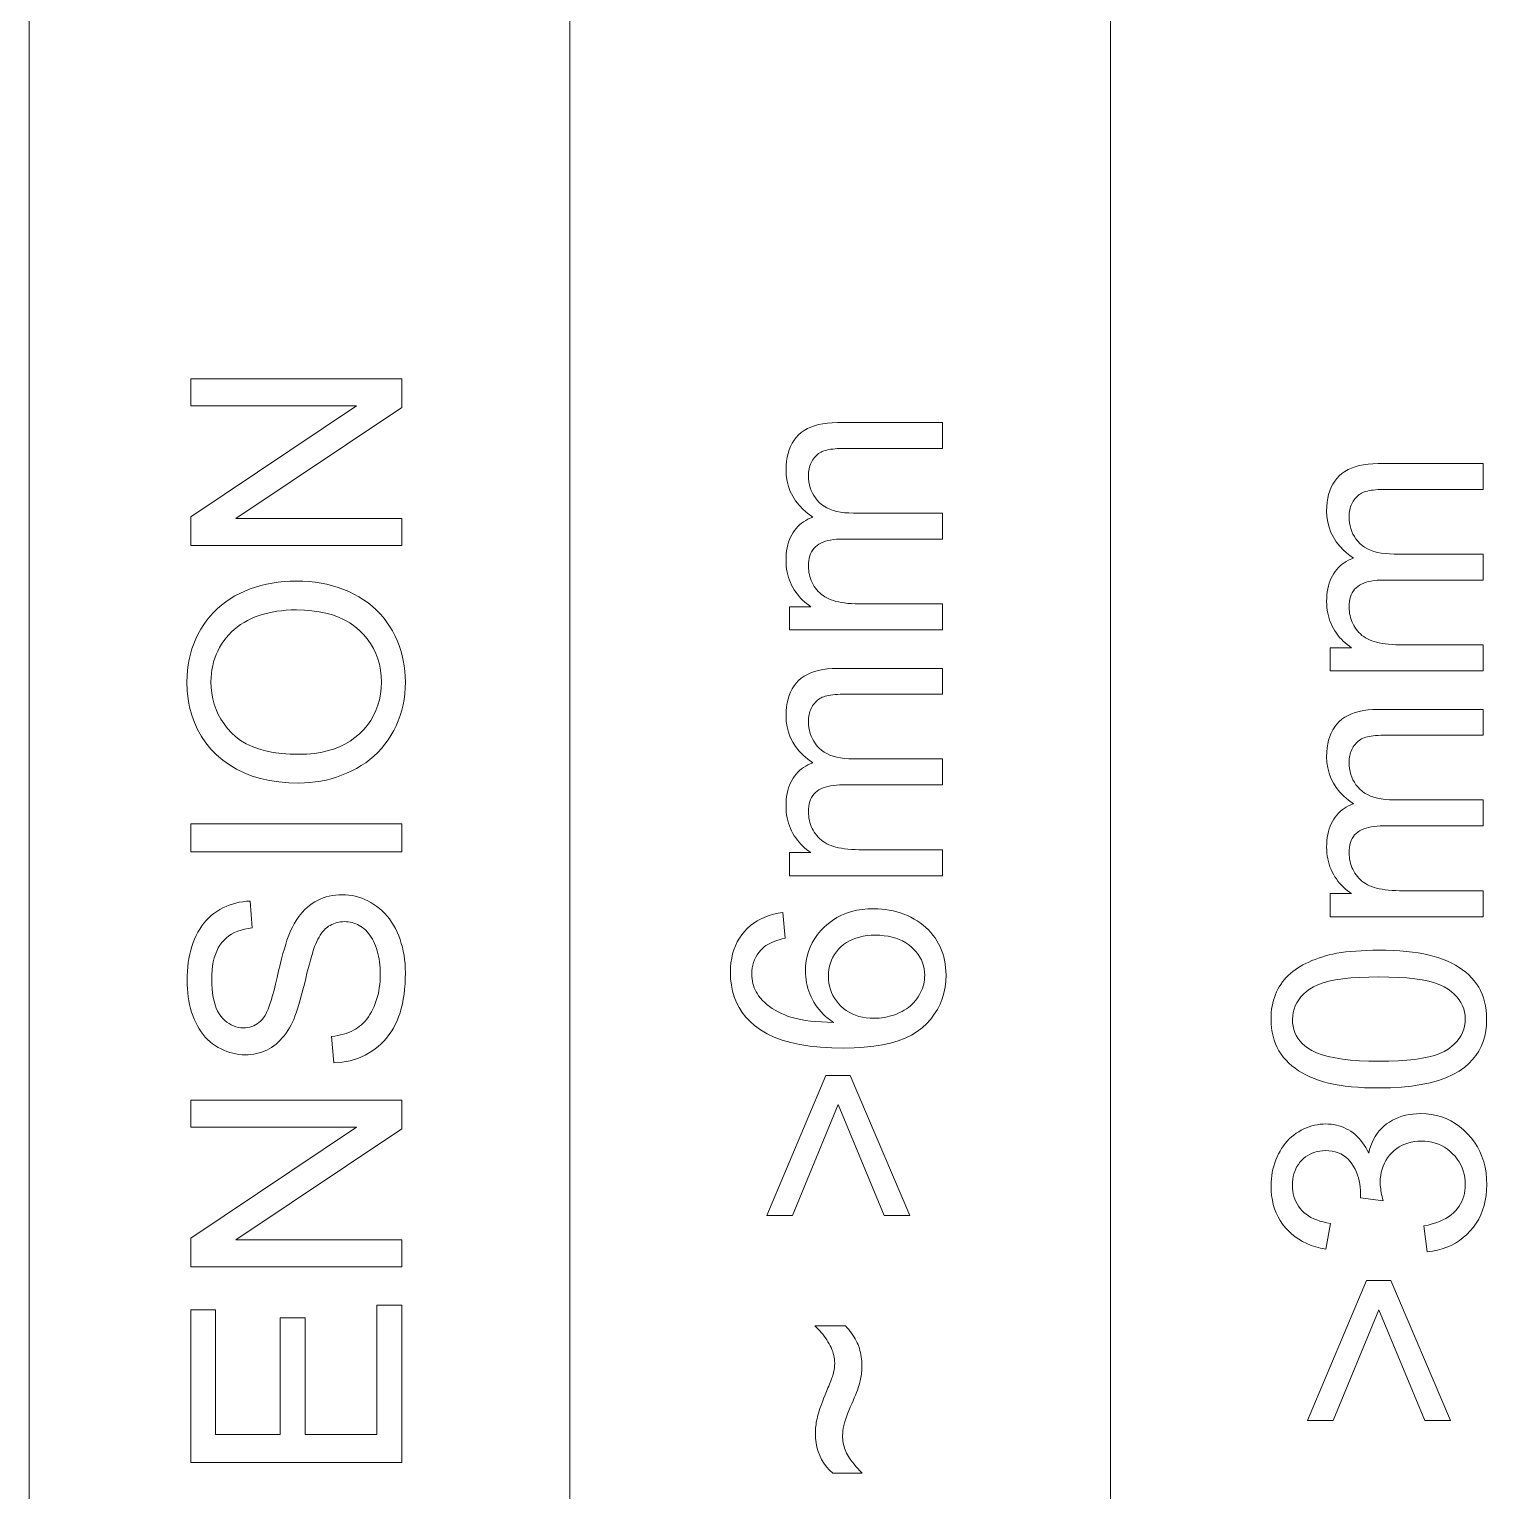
# Model space of a CAD drawing. Extents: x 23 to 417, y 3 to 294.
# Drawn here: x 182.1 to 189.01, y 16.3 to 23.22 of the extents above; entities that cross this region are included whole.
import ezdxf

# ---------------------------------------------------------------- set-up
doc = ezdxf.new("R2010")
doc.units = 0

msp = doc.modelspace()

# ---------------------------------------------------------------- linework, layer by layer
at = {"color": 7, "lineweight": 13}
for p, q in [((182.1041, 10.2218), (182.1041, 50.2218)), ((184.6648, 10.2218), (184.6648, 50.2218)), ((187.2255, 10.2218), (187.2255, 50.2218))]:
    msp.add_line(p, q, dxfattribs=at)
for points in [[(183.8688, 20.7777), (182.8688, 20.7777), (182.8688, 20.9134), (183.6539, 21.4387), (182.8688, 21.4387), (182.8688, 21.5656), (183.8688, 21.5656), (183.8688, 21.4298), (183.0829, 20.9046), (183.8688, 20.9046)], [(186.4295, 20.3773), (185.705, 20.3773), (185.705, 20.4871), (185.8067, 20.4871), (185.7963, 20.4942), (185.7862, 20.5017), (185.7766, 20.5096), (185.7675, 20.518), (185.7587, 20.5269), (185.7503, 20.5362), (185.7424, 20.5459), (185.7349, 20.5561), (185.7278, 20.5667), (185.7211, 20.5778), (185.7149, 20.5893), (185.7094, 20.6011), (185.7046, 20.6132), (185.7003, 20.6256), (185.6968, 20.6384), (185.6939, 20.6514), (185.6916, 20.6648), (185.69, 20.6785), (185.689, 20.6925), (185.6887, 20.7068), (185.689, 20.7226), (185.69, 20.7378), (185.6917, 20.7525), (185.694, 20.7665), (185.697, 20.78), (185.7007, 20.7929), (185.7051, 20.8052), (185.7101, 20.817), (185.7158, 20.8282), (185.7221, 20.8388), (185.7291, 20.8488), (185.7365, 20.8581), (185.7446, 20.8669), (185.7531, 20.8751), (185.7622, 20.8827), (185.7718, 20.8896), (185.7819, 20.896), (185.7926, 20.9017), (185.8038, 20.9069), (185.8156, 20.9114), (185.7915, 20.9291), (185.7699, 20.9479), (185.7509, 20.9676), (185.7344, 20.9885), (185.7204, 21.0103), (185.709, 21.0332), (185.7001, 21.0571), (185.6938, 21.0821), (185.69, 21.1081), (185.6887, 21.1351), (185.6893, 21.1562), (185.6911, 21.1763), (185.6941, 21.1953), (185.6982, 21.2134), (185.7036, 21.2305), (185.7102, 21.2465), (185.7179, 21.2616), (185.7269, 21.2757), (185.737, 21.2888), (185.7484, 21.3009), (185.761, 21.3119), (185.7748, 21.3218), (185.79, 21.3305), (185.8064, 21.338), (185.8242, 21.3444), (185.8432, 21.3496), (185.8635, 21.3537), (185.8851, 21.3566), (185.908, 21.3583), (185.9322, 21.3589), (186.4295, 21.3589), (186.4295, 21.2368), (185.9731, 21.2368), (185.9588, 21.2367), (185.9453, 21.2363), (185.9326, 21.2357), (185.9208, 21.2349), (185.9098, 21.2338), (185.8996, 21.2325), (185.8902, 21.2309), (185.8817, 21.2291), (185.8739, 21.2271), (185.8671, 21.2248), (185.8607, 21.2223), (185.8546, 21.2193), (185.8488, 21.2159), (185.8432, 21.2122), (185.8378, 21.208), (185.8327, 21.2035), (185.8279, 21.1986), (185.8233, 21.1933), (185.819, 21.1876), (185.8149, 21.1815), (185.8111, 21.1751), (185.8078, 21.1685), (185.8048, 21.1617), (185.8022, 21.1547), (185.8, 21.1474), (185.7983, 21.1399), (185.7969, 21.1322), (185.7959, 21.1243), (185.7953, 21.1162), (185.7951, 21.1079), (185.7956, 21.0928), (185.7971, 21.0783), (185.7997, 21.0644), (185.8032, 21.0509), (185.8078, 21.0379), (185.8134, 21.0255), (185.82, 21.0136), (185.8276, 21.0022), (185.8363, 20.9913), (185.8459, 20.981), (185.8567, 20.9714), (185.8687, 20.9628), (185.8819, 20.9552), (185.8963, 20.9487), (185.912, 20.9431), (185.9289, 20.9386), (185.947, 20.935), (185.9663, 20.9325), (185.9868, 20.931), (186.0086, 20.9305), (186.4295, 20.9305), (186.4295, 20.8077), (185.9588, 20.8077), (185.9428, 20.8074), (185.9277, 20.8065), (185.9134, 20.805), (185.8999, 20.8029), (185.8872, 20.8002), (185.8753, 20.7969), (185.8643, 20.793), (185.854, 20.7885), (185.8446, 20.7834), (185.836, 20.7777), (185.8282, 20.7713), (185.8213, 20.7642), (185.8152, 20.7563), (185.8098, 20.7476), (185.8053, 20.7381), (185.8016, 20.7279), (185.7988, 20.717), (185.7967, 20.7052), (185.7955, 20.6927), (185.7951, 20.6795), (185.7954, 20.6692), (185.7962, 20.6591), (185.7975, 20.6491), (185.7995, 20.6393), (185.8019, 20.6296), (185.8049, 20.6201), (185.8085, 20.6107), (185.8126, 20.6016), (185.8172, 20.5925), (185.8224, 20.5836), (185.8281, 20.5751), (185.8343, 20.567), (185.841, 20.5594), (185.8483, 20.5523), (185.856, 20.5457), (185.8642, 20.5396), (185.8729, 20.5339), (185.8822, 20.5287), (185.8919, 20.5241), (185.9022, 20.5199), (185.9132, 20.5161), (185.925, 20.5127), (185.9379, 20.5098), (185.9516, 20.5072), (185.9663, 20.505), (185.9819, 20.5032), (185.9984, 20.5019), (186.0159, 20.5009), (186.0343, 20.5003), (186.0536, 20.5001), (186.4295, 20.5001)], [(188.9902, 20.1832), (188.2657, 20.1832), (188.2657, 20.2931), (188.3674, 20.2931), (188.357, 20.3001), (188.3469, 20.3076), (188.3373, 20.3155), (188.3282, 20.3239), (188.3194, 20.3328), (188.311, 20.3421), (188.3031, 20.3518), (188.2956, 20.362), (188.2885, 20.3727), (188.2818, 20.3838), (188.2756, 20.3953), (188.2701, 20.4071), (188.2653, 20.4192), (188.261, 20.4316), (188.2575, 20.4443), (188.2546, 20.4574), (188.2523, 20.4707), (188.2507, 20.4844), (188.2497, 20.4984), (188.2494, 20.5127), (188.2497, 20.5285), (188.2507, 20.5437), (188.2524, 20.5584), (188.2547, 20.5725), (188.2577, 20.5859), (188.2614, 20.5989), (188.2658, 20.6112), (188.2708, 20.6229), (188.2765, 20.6341), (188.2828, 20.6447), (188.2898, 20.6547), (188.2972, 20.6641), (188.3053, 20.6729), (188.3138, 20.681), (188.3229, 20.6886), (188.3325, 20.6956), (188.3426, 20.7019), (188.3533, 20.7077), (188.3645, 20.7128), (188.3763, 20.7173), (188.3522, 20.735), (188.3306, 20.7538), (188.3116, 20.7736), (188.2951, 20.7944), (188.2811, 20.8162), (188.2697, 20.8391), (188.2608, 20.8631), (188.2545, 20.888), (188.2507, 20.914), (188.2494, 20.9411), (188.25, 20.9621), (188.2518, 20.9822), (188.2548, 21.0013), (188.2589, 21.0193), (188.2643, 21.0364), (188.2709, 21.0525), (188.2786, 21.0676), (188.2876, 21.0816), (188.2977, 21.0947), (188.3091, 21.1068), (188.3217, 21.1179), (188.3355, 21.1277), (188.3507, 21.1364), (188.3671, 21.1439), (188.3849, 21.1503), (188.4039, 21.1555), (188.4242, 21.1596), (188.4458, 21.1625), (188.4687, 21.1642), (188.4929, 21.1648), (188.9902, 21.1648), (188.9902, 21.0427), (188.5338, 21.0427), (188.5195, 21.0426), (188.506, 21.0422), (188.4933, 21.0416), (188.4815, 21.0408), (188.4705, 21.0397), (188.4603, 21.0384), (188.4509, 21.0369), (188.4424, 21.0351), (188.4346, 21.033), (188.4278, 21.0308), (188.4214, 21.0282), (188.4153, 21.0252), (188.4095, 21.0219), (188.4039, 21.0181), (188.3985, 21.014), (188.3934, 21.0095), (188.3886, 21.0045), (188.384, 20.9992), (188.3797, 20.9935), (188.3756, 20.9875), (188.3718, 20.9811), (188.3685, 20.9745), (188.3655, 20.9677), (188.3629, 20.9606), (188.3607, 20.9534), (188.359, 20.9459), (188.3576, 20.9382), (188.3566, 20.9303), (188.356, 20.9221), (188.3558, 20.9138), (188.3563, 20.8988), (188.3578, 20.8843), (188.3604, 20.8703), (188.3639, 20.8568), (188.3685, 20.8439), (188.3741, 20.8314), (188.3807, 20.8195), (188.3883, 20.8081), (188.397, 20.7973), (188.4066, 20.7869), (188.4174, 20.7773), (188.4294, 20.7687), (188.4426, 20.7612), (188.457, 20.7546), (188.4727, 20.7491), (188.4896, 20.7445), (188.5077, 20.741), (188.527, 20.7385), (188.5475, 20.7369), (188.5693, 20.7364), (188.9902, 20.7364), (188.9902, 20.6137), (188.5195, 20.6137), (188.5035, 20.6134), (188.4884, 20.6125), (188.4741, 20.611), (188.4606, 20.6089), (188.4479, 20.6062), (188.436, 20.6028), (188.425, 20.5989), (188.4147, 20.5944), (188.4053, 20.5893), (188.3967, 20.5836), (188.3889, 20.5773), (188.382, 20.5701), (188.3759, 20.5622), (188.3705, 20.5535), (188.366, 20.5441), (188.3623, 20.5339), (188.3595, 20.5229), (188.3574, 20.5112), (188.3562, 20.4987), (188.3558, 20.4854), (188.3561, 20.4751), (188.3569, 20.465), (188.3582, 20.455), (188.3602, 20.4452), (188.3626, 20.4355), (188.3656, 20.426), (188.3692, 20.4167), (188.3733, 20.4075), (188.3779, 20.3985), (188.3831, 20.3896), (188.3888, 20.381), (188.395, 20.3729), (188.4017, 20.3654), (188.409, 20.3583), (188.4167, 20.3516), (188.4249, 20.3455), (188.4336, 20.3398), (188.4429, 20.3347), (188.4526, 20.33), (188.4629, 20.3258), (188.4739, 20.322), (188.4857, 20.3187), (188.4986, 20.3157), (188.5123, 20.3131), (188.527, 20.311), (188.5426, 20.3092), (188.5591, 20.3078), (188.5766, 20.3068), (188.595, 20.3062), (188.6143, 20.306), (188.9902, 20.306)], [(183.3817, 19.6522), (183.333, 19.6535), (183.2865, 19.6575), (183.2421, 19.6642), (183.1998, 19.6736), (183.1598, 19.6856), (183.1219, 19.7003), (183.0861, 19.7177), (183.0526, 19.7378), (183.0211, 19.7605), (182.9919, 19.7859), (182.9651, 19.8134), (182.9412, 19.8425), (182.92, 19.8731), (182.9017, 19.9053), (182.8862, 19.939), (182.8736, 19.9743), (182.8637, 20.0112), (182.8567, 20.0496), (182.8524, 20.0895), (182.851, 20.131), (182.8517, 20.1585), (182.8537, 20.1853), (182.857, 20.2117), (182.8616, 20.2375), (182.8676, 20.2627), (182.8748, 20.2874), (182.8834, 20.3115), (182.8934, 20.3351), (182.9046, 20.3582), (182.9172, 20.3807), (182.9309, 20.4024), (182.9457, 20.4231), (182.9616, 20.4427), (182.9785, 20.4612), (182.9964, 20.4787), (183.0154, 20.4951), (183.0354, 20.5105), (183.0565, 20.5248), (183.0786, 20.538), (183.1017, 20.5502), (183.1257, 20.5613), (183.1503, 20.5712), (183.1756, 20.58), (183.2015, 20.5875), (183.228, 20.594), (183.2551, 20.5992), (183.2829, 20.6033), (183.3114, 20.6062), (183.3404, 20.608), (183.3701, 20.6085), (183.4002, 20.6079), (183.4297, 20.6061), (183.4585, 20.603), (183.4867, 20.5987), (183.5142, 20.5932), (183.5411, 20.5864), (183.5674, 20.5785), (183.593, 20.5692), (183.618, 20.5588), (183.6423, 20.5471), (183.6657, 20.5344), (183.688, 20.5205), (183.7091, 20.5057), (183.729, 20.4898), (183.7478, 20.473), (183.7654, 20.4551), (183.7818, 20.4361), (183.7971, 20.4162), (183.8112, 20.3952), (183.8241, 20.3732), (183.8358, 20.3505), (183.8463, 20.3275), (183.8556, 20.3041), (183.8636, 20.2803), (183.8704, 20.2562), (183.8759, 20.2318), (183.8802, 20.2069), (183.8833, 20.1818), (183.8852, 20.1562), (183.8858, 20.1304), (183.8851, 20.1024), (183.8831, 20.0751), (183.8797, 20.0483), (183.8749, 20.0222), (183.8688, 19.9967), (183.8613, 19.9717), (183.8524, 19.9474), (183.8422, 19.9237), (183.8306, 19.9005), (183.8176, 19.878), (183.8035, 19.8563), (183.7883, 19.8357), (183.7722, 19.8161), (183.7551, 19.7977), (183.7369, 19.7803), (183.7178, 19.764), (183.6977, 19.7487), (183.6766, 19.7346), (183.6545, 19.7215), (183.6314, 19.7095), (183.6076, 19.6986), (183.5836, 19.6889), (183.5593, 19.6803), (183.5348, 19.6728), (183.51, 19.6665), (183.4849, 19.6614), (183.4595, 19.6574), (183.4338, 19.6545), (183.4079, 19.6528)], [(183.3838, 19.7886), (183.4191, 19.7896), (183.453, 19.7925), (183.4853, 19.7974), (183.5161, 19.8042), (183.5453, 19.8129), (183.5731, 19.8236), (183.5992, 19.8363), (183.6239, 19.8508), (183.647, 19.8674), (183.6685, 19.8858), (183.6883, 19.9058), (183.706, 19.9267), (183.7216, 19.9486), (183.7351, 19.9715), (183.7466, 19.9954), (183.7559, 20.0203), (183.7632, 20.0461), (183.7684, 20.073), (183.7715, 20.1008), (183.7726, 20.1297), (183.7715, 20.159), (183.7684, 20.1873), (183.7631, 20.2146), (183.7558, 20.2407), (183.7463, 20.2659), (183.7348, 20.2899), (183.7211, 20.3129), (183.7054, 20.3349), (183.6875, 20.3558), (183.6675, 20.3756), (183.6456, 20.3939), (183.622, 20.4103), (183.5966, 20.4248), (183.5694, 20.4374), (183.5405, 20.448), (183.5098, 20.4567), (183.4773, 20.4634), (183.4431, 20.4683), (183.4072, 20.4711), (183.3694, 20.4721), (183.3453, 20.4717), (183.3218, 20.4705), (183.299, 20.4684), (183.2767, 20.4655), (183.2551, 20.4618), (183.2341, 20.4573), (183.2137, 20.4519), (183.1939, 20.4457), (183.1748, 20.4387), (183.1563, 20.4308), (183.1385, 20.4222), (183.1215, 20.4128), (183.1053, 20.4026), (183.09, 20.3917), (183.0754, 20.38), (183.0617, 20.3676), (183.0488, 20.3544), (183.0368, 20.3404), (183.0255, 20.3256), (183.0151, 20.3101), (183.0056, 20.294), (182.997, 20.2775), (182.9895, 20.2607), (182.983, 20.2434), (182.9775, 20.2258), (182.973, 20.2077), (182.9695, 20.1893), (182.9669, 20.1705), (182.9654, 20.1513), (182.9649, 20.1317), (182.9659, 20.104), (182.9688, 20.0771), (182.9736, 20.0509), (182.9804, 20.0256), (182.9891, 20.001), (182.9997, 19.9772), (183.0122, 19.9542), (183.0267, 19.932), (183.0431, 19.9106), (183.0615, 19.8899), (183.0821, 19.8707), (183.1052, 19.8534), (183.131, 19.8383), (183.1594, 19.8251), (183.1903, 19.8139), (183.2238, 19.8048), (183.2599, 19.7977), (183.2986, 19.7927), (183.3399, 19.7896)], [(186.4295, 19.2136), (185.705, 19.2136), (185.705, 19.3234), (185.8067, 19.3234), (185.7963, 19.3305), (185.7862, 19.338), (185.7766, 19.3459), (185.7675, 19.3543), (185.7587, 19.3631), (185.7503, 19.3724), (185.7424, 19.3822), (185.7349, 19.3924), (185.7278, 19.403), (185.7211, 19.4141), (185.7149, 19.4256), (185.7094, 19.4374), (185.7046, 19.4495), (185.7003, 19.4619), (185.6968, 19.4747), (185.6939, 19.4877), (185.6916, 19.5011), (185.69, 19.5148), (185.689, 19.5288), (185.6887, 19.5431), (185.689, 19.5589), (185.69, 19.5741), (185.6917, 19.5887), (185.694, 19.6028), (185.697, 19.6163), (185.7007, 19.6292), (185.7051, 19.6415), (185.7101, 19.6533), (185.7158, 19.6645), (185.7221, 19.675), (185.7291, 19.685), (185.7365, 19.6944), (185.7446, 19.7032), (185.7531, 19.7114), (185.7622, 19.719), (185.7718, 19.7259), (185.7819, 19.7323), (185.7926, 19.738), (185.8038, 19.7432), (185.8156, 19.7477), (185.7915, 19.7654), (185.7699, 19.7841), (185.7509, 19.8039), (185.7344, 19.8247), (185.7204, 19.8466), (185.709, 19.8695), (185.7001, 19.8934), (185.6938, 19.9184), (185.69, 19.9444), (185.6887, 19.9714), (185.6893, 19.9925), (185.6911, 20.0126), (185.6941, 20.0316), (185.6982, 20.0497), (185.7036, 20.0668), (185.7102, 20.0828), (185.7179, 20.0979), (185.7269, 20.112), (185.737, 20.1251), (185.7484, 20.1372), (185.761, 20.1482), (185.7748, 20.1581), (185.79, 20.1668), (185.8064, 20.1743), (185.8242, 20.1807), (185.8432, 20.1859), (185.8635, 20.19), (185.8851, 20.1929), (185.908, 20.1946), (185.9322, 20.1952), (186.4295, 20.1952), (186.4295, 20.0731), (185.9731, 20.0731), (185.9588, 20.073), (185.9453, 20.0726), (185.9326, 20.072), (185.9208, 20.0712), (185.9098, 20.0701), (185.8996, 20.0688), (185.8902, 20.0672), (185.8817, 20.0654), (185.8739, 20.0634), (185.8671, 20.0611), (185.8607, 20.0585), (185.8546, 20.0556), (185.8488, 20.0522), (185.8432, 20.0485), (185.8378, 20.0443), (185.8327, 20.0398), (185.8279, 20.0349), (185.8233, 20.0296), (185.819, 20.0239), (185.8149, 20.0178), (185.8111, 20.0114), (185.8078, 20.0048), (185.8048, 19.998), (185.8022, 19.991), (185.8, 19.9837), (185.7983, 19.9762), (185.7969, 19.9685), (185.7959, 19.9606), (185.7953, 19.9525), (185.7951, 19.9441), (185.7956, 19.9291), (185.7971, 19.9146), (185.7997, 19.9006), (185.8032, 19.8872), (185.8078, 19.8742), (185.8134, 19.8618), (185.82, 19.8499), (185.8276, 19.8385), (185.8363, 19.8276), (185.8459, 19.8173), (185.8567, 19.8077), (185.8687, 19.7991), (185.8819, 19.7915), (185.8963, 19.785), (185.912, 19.7794), (185.9289, 19.7749), (185.947, 19.7713), (185.9663, 19.7688), (185.9868, 19.7673), (186.0086, 19.7668), (186.4295, 19.7668), (186.4295, 19.644), (185.9588, 19.644), (185.9428, 19.6437), (185.9277, 19.6428), (185.9134, 19.6413), (185.8999, 19.6392), (185.8872, 19.6365), (185.8753, 19.6332), (185.8643, 19.6293), (185.854, 19.6248), (185.8446, 19.6197), (185.836, 19.614), (185.8282, 19.6076), (185.8213, 19.6005), (185.8152, 19.5926), (185.8098, 19.5839), (185.8053, 19.5744), (185.8016, 19.5642), (185.7988, 19.5533), (185.7967, 19.5415), (185.7955, 19.529), (185.7951, 19.5158), (185.7954, 19.5055), (185.7962, 19.4953), (185.7975, 19.4854), (185.7995, 19.4756), (185.8019, 19.4659), (185.8049, 19.4564), (185.8085, 19.447), (185.8126, 19.4378), (185.8172, 19.4288), (185.8224, 19.4199), (185.8281, 19.4114), (185.8343, 19.4033), (185.841, 19.3957), (185.8483, 19.3886), (185.856, 19.382), (185.8642, 19.3759), (185.8729, 19.3702), (185.8822, 19.365), (185.8919, 19.3604), (185.9022, 19.3562), (185.9132, 19.3524), (185.925, 19.349), (185.9379, 19.3461), (185.9516, 19.3435), (185.9663, 19.3413), (185.9819, 19.3395), (185.9984, 19.3382), (186.0159, 19.3372), (186.0343, 19.3366), (186.0536, 19.3364), (186.4295, 19.3364)], [(188.9902, 19.0195), (188.2657, 19.0195), (188.2657, 19.1293), (188.3674, 19.1293), (188.357, 19.1364), (188.3469, 19.1439), (188.3373, 19.1518), (188.3282, 19.1602), (188.3194, 19.1691), (188.311, 19.1784), (188.3031, 19.1881), (188.2956, 19.1983), (188.2885, 19.209), (188.2818, 19.2201), (188.2756, 19.2315), (188.2701, 19.2433), (188.2653, 19.2554), (188.261, 19.2679), (188.2575, 19.2806), (188.2546, 19.2937), (188.2523, 19.307), (188.2507, 19.3207), (188.2497, 19.3347), (188.2494, 19.349), (188.2497, 19.3648), (188.2507, 19.38), (188.2524, 19.3947), (188.2547, 19.4087), (188.2577, 19.4222), (188.2614, 19.4351), (188.2658, 19.4475), (188.2708, 19.4592), (188.2765, 19.4704), (188.2828, 19.481), (188.2898, 19.491), (188.2972, 19.5004), (188.3053, 19.5091), (188.3138, 19.5173), (188.3229, 19.5249), (188.3325, 19.5319), (188.3426, 19.5382), (188.3533, 19.544), (188.3645, 19.5491), (188.3763, 19.5536), (188.3522, 19.5713), (188.3306, 19.5901), (188.3116, 19.6099), (188.2951, 19.6307), (188.2811, 19.6525), (188.2697, 19.6754), (188.2608, 19.6994), (188.2545, 19.7243), (188.2507, 19.7503), (188.2494, 19.7774), (188.25, 19.7984), (188.2518, 19.8185), (188.2548, 19.8376), (188.2589, 19.8556), (188.2643, 19.8727), (188.2709, 19.8888), (188.2786, 19.9039), (188.2876, 19.9179), (188.2977, 19.931), (188.3091, 19.9431), (188.3217, 19.9541), (188.3355, 19.964), (188.3507, 19.9727), (188.3671, 19.9802), (188.3849, 19.9866), (188.4039, 19.9918), (188.4242, 19.9959), (188.4458, 19.9988), (188.4687, 20.0005), (188.4929, 20.0011), (188.9902, 20.0011), (188.9902, 19.879), (188.5338, 19.879), (188.5195, 19.8789), (188.506, 19.8785), (188.4933, 19.8779), (188.4815, 19.8771), (188.4705, 19.876), (188.4603, 19.8747), (188.4509, 19.8732), (188.4424, 19.8714), (188.4346, 19.8693), (188.4278, 19.8671), (188.4214, 19.8645), (188.4153, 19.8615), (188.4095, 19.8582), (188.4039, 19.8544), (188.3985, 19.8503), (188.3934, 19.8457), (188.3886, 19.8408), (188.384, 19.8355), (188.3797, 19.8298), (188.3756, 19.8237), (188.3718, 19.8174), (188.3685, 19.8108), (188.3655, 19.8039), (188.3629, 19.7969), (188.3607, 19.7896), (188.359, 19.7822), (188.3576, 19.7745), (188.3566, 19.7666), (188.356, 19.7584), (188.3558, 19.7501), (188.3563, 19.7351), (188.3578, 19.7206), (188.3604, 19.7066), (188.3639, 19.6931), (188.3685, 19.6802), (188.3741, 19.6677), (188.3807, 19.6558), (188.3883, 19.6444), (188.397, 19.6336), (188.4066, 19.6232), (188.4174, 19.6136), (188.4294, 19.605), (188.4426, 19.5975), (188.457, 19.5909), (188.4727, 19.5853), (188.4896, 19.5808), (188.5077, 19.5773), (188.527, 19.5747), (188.5475, 19.5732), (188.5693, 19.5727), (188.9902, 19.5727), (188.9902, 19.4499), (188.5195, 19.4499), (188.5035, 19.4496), (188.4884, 19.4487), (188.4741, 19.4472), (188.4606, 19.4451), (188.4479, 19.4424), (188.436, 19.4391), (188.425, 19.4352), (188.4147, 19.4307), (188.4053, 19.4256), (188.3967, 19.4199), (188.3889, 19.4135), (188.382, 19.4064), (188.3759, 19.3985), (188.3705, 19.3898), (188.366, 19.3804), (188.3623, 19.3702), (188.3595, 19.3592), (188.3574, 19.3475), (188.3562, 19.335), (188.3558, 19.3217), (188.3561, 19.3114), (188.3569, 19.3013), (188.3582, 19.2913), (188.3602, 19.2815), (188.3626, 19.2718), (188.3656, 19.2623), (188.3692, 19.253), (188.3733, 19.2438), (188.3779, 19.2347), (188.3831, 19.2259), (188.3888, 19.2173), (188.395, 19.2092), (188.4017, 19.2016), (188.409, 19.1945), (188.4167, 19.1879), (188.4249, 19.1818), (188.4336, 19.1761), (188.4429, 19.171), (188.4526, 19.1663), (188.4629, 19.1621), (188.4739, 19.1583), (188.4857, 19.155), (188.4986, 19.152), (188.5123, 19.1494), (188.527, 19.1473), (188.5426, 19.1455), (188.5591, 19.1441), (188.5766, 19.1431), (188.595, 19.1425), (188.6143, 19.1423), (188.9902, 19.1423)], [(183.8688, 19.3268), (182.8688, 19.3268), (182.8688, 19.4592), (183.8688, 19.4592)], [(183.5475, 18.3275), (183.5366, 18.4523), (183.5513, 18.4543), (183.5655, 18.4568), (183.5792, 18.4598), (183.5923, 18.4632), (183.6049, 18.4671), (183.6169, 18.4714), (183.6284, 18.4763), (183.6394, 18.4816), (183.6498, 18.4874), (183.6597, 18.4936), (183.6691, 18.5004), (183.6782, 18.508), (183.6869, 18.5163), (183.6952, 18.5252), (183.7032, 18.535), (183.7108, 18.5454), (183.718, 18.5565), (183.7248, 18.5684), (183.7313, 18.5809), (183.7374, 18.5942), (183.7431, 18.608), (183.7481, 18.6222), (183.7526, 18.6367), (183.7564, 18.6515), (183.7597, 18.6667), (183.7624, 18.6822), (183.7645, 18.6981), (183.7659, 18.7143), (183.7668, 18.7308), (183.7671, 18.7477), (183.7669, 18.7627), (183.7662, 18.7773), (183.7651, 18.7915), (183.7635, 18.8054), (183.7615, 18.819), (183.759, 18.8322), (183.7561, 18.845), (183.7527, 18.8575), (183.7489, 18.8696), (183.7446, 18.8814), (183.7399, 18.8927), (183.7349, 18.9034), (183.7296, 18.9135), (183.7239, 18.923), (183.7179, 18.932), (183.7116, 18.9403), (183.7049, 18.948), (183.6979, 18.9552), (183.6906, 18.9617), (183.6829, 18.9677), (183.675, 18.9731), (183.6669, 18.9779), (183.6587, 18.9821), (183.6504, 18.9858), (183.6419, 18.9889), (183.6332, 18.9915), (183.6245, 18.9934), (183.6155, 18.9949), (183.6065, 18.9957), (183.5973, 18.996), (183.588, 18.9957), (183.5789, 18.9949), (183.5701, 18.9935), (183.5615, 18.9916), (183.5532, 18.9892), (183.5451, 18.9862), (183.5372, 18.9826), (183.5296, 18.9785), (183.5222, 18.9739), (183.5151, 18.9687), (183.5082, 18.9629), (183.5015, 18.9564), (183.495, 18.9491), (183.4888, 18.9412), (183.4828, 18.9325), (183.477, 18.9232), (183.4714, 18.9131), (183.4661, 18.9023), (183.461, 18.8909), (183.4561, 18.8787), (183.4528, 18.8696), (183.4491, 18.8587), (183.4451, 18.8457), (183.4407, 18.8309), (183.436, 18.814), (183.431, 18.7952), (183.4256, 18.7745), (183.4198, 18.7518), (183.4137, 18.7272), (183.4073, 18.7006), (183.4007, 18.6739), (183.3942, 18.6488), (183.3878, 18.6254), (183.3814, 18.6036), (183.3752, 18.5835), (183.369, 18.565), (183.3628, 18.5482), (183.3568, 18.533), (183.3508, 18.5195), (183.3449, 18.5076), (183.3372, 18.4936), (183.3291, 18.4804), (183.3207, 18.4679), (183.312, 18.4561), (183.3028, 18.4451), (183.2934, 18.4348), (183.2835, 18.4252), (183.2733, 18.4163), (183.2627, 18.4082), (183.2518, 18.4008), (183.2405, 18.3942), (183.229, 18.3882), (183.2172, 18.3829), (183.2052, 18.3783), (183.1929, 18.3745), (183.1803, 18.3713), (183.1674, 18.3689), (183.1543, 18.3671), (183.1409, 18.3661), (183.1273, 18.3657), (183.1122, 18.3661), (183.0974, 18.3674), (183.0827, 18.3696), (183.0683, 18.3726), (183.054, 18.3764), (183.04, 18.3812), (183.0261, 18.3868), (183.0125, 18.3932), (182.999, 18.4005), (182.9857, 18.4087), (182.9729, 18.4177), (182.9607, 18.4274), (182.9491, 18.438), (182.9382, 18.4494), (182.9278, 18.4615), (182.9182, 18.4745), (182.9091, 18.4882), (182.9007, 18.5028), (182.8929, 18.5181), (182.8858, 18.5342), (182.8793, 18.5509), (182.8735, 18.5679), (182.8684, 18.5854), (182.864, 18.6032), (182.8602, 18.6213), (182.8572, 18.6399), (182.8548, 18.6588), (182.8531, 18.678), (182.8521, 18.6977), (182.8517, 18.7177), (182.8521, 18.7397), (182.8531, 18.7611), (182.8549, 18.782), (182.8574, 18.8024), (182.8607, 18.8223), (182.8646, 18.8416), (182.8692, 18.8605), (182.8746, 18.8788), (182.8807, 18.8965), (182.8875, 18.9138), (182.895, 18.9304), (182.9032, 18.9462), (182.912, 18.9612), (182.9216, 18.9755), (182.9318, 18.9889), (182.9426, 19.0016), (182.9542, 19.0135), (182.9664, 19.0246), (182.9793, 19.0349), (182.9929, 19.0444), (183.007, 19.0531), (183.0215, 19.061), (183.0363, 19.068), (183.0515, 19.0742), (183.0671, 19.0795), (183.083, 19.084), (183.0993, 19.0877), (183.116, 19.0905), (183.1331, 19.0924), (183.1505, 19.0935), (183.16, 18.9667), (183.1415, 18.9641), (183.124, 18.9606), (183.1073, 18.9561), (183.0916, 18.9507), (183.0768, 18.9442), (183.0629, 18.9368), (183.05, 18.9284), (183.038, 18.9191), (183.0269, 18.9087), (183.0168, 18.8974), (183.0076, 18.8851), (182.9993, 18.8716), (182.9921, 18.857), (182.9858, 18.8412), (182.9805, 18.8243), (182.9761, 18.8064), (182.9727, 18.7872), (182.9703, 18.767), (182.9688, 18.7456), (182.9684, 18.7231), (182.9688, 18.6998), (182.9701, 18.6777), (182.9723, 18.657), (182.9754, 18.6375), (182.9794, 18.6194), (182.9842, 18.6025), (182.9899, 18.587), (182.9965, 18.5727), (183.004, 18.5598), (183.0123, 18.5482), (183.0213, 18.5377), (183.0307, 18.5284), (183.0404, 18.5202), (183.0504, 18.513), (183.0609, 18.507), (183.0717, 18.502), (183.0828, 18.4982), (183.0943, 18.4955), (183.1062, 18.4938), (183.1184, 18.4933), (183.129, 18.4936), (183.1392, 18.4948), (183.149, 18.4968), (183.1585, 18.4995), (183.1675, 18.503), (183.1762, 18.5073), (183.1845, 18.5123), (183.1924, 18.5181), (183.2, 18.5248), (183.2071, 18.5321), (183.2141, 18.541), (183.2211, 18.5523), (183.2281, 18.5661), (183.2352, 18.5824), (183.2423, 18.6011), (183.2495, 18.6223), (183.2566, 18.6459), (183.2639, 18.6721), (183.2711, 18.7006), (183.2784, 18.7317), (183.2856, 18.7629), (183.2926, 18.7921), (183.2994, 18.8193), (183.3061, 18.8445), (183.3126, 18.8677), (183.3188, 18.8888), (183.325, 18.9079), (183.3309, 18.9249), (183.3366, 18.94), (183.3422, 18.953), (183.3504, 18.97), (183.3591, 18.9861), (183.3682, 19.0013), (183.3778, 19.0156), (183.3878, 19.0289), (183.3982, 19.0413), (183.409, 19.0529), (183.4203, 19.0635), (183.432, 19.0732), (183.4441, 19.0819), (183.4567, 19.0898), (183.4696, 19.0969), (183.4829, 19.1032), (183.4965, 19.1086), (183.5106, 19.1131), (183.525, 19.1169), (183.5397, 19.1198), (183.5549, 19.1219), (183.5704, 19.1231), (183.5864, 19.1235), (183.6022, 19.1231), (183.6179, 19.1217), (183.6334, 19.1194), (183.6487, 19.1162), (183.6639, 19.1121), (183.6788, 19.1071), (183.6936, 19.1012), (183.7082, 19.0943), (183.7225, 19.0865), (183.7368, 19.0778), (183.7506, 19.0683), (183.7637, 19.058), (183.7763, 19.0468), (183.7882, 19.0349), (183.7995, 19.0222), (183.8102, 19.0086), (183.8202, 18.9943), (183.8297, 18.9792), (183.8384, 18.9633), (183.8466, 18.9465), (183.854, 18.9292), (183.8607, 18.9114), (183.8666, 18.8932), (183.8717, 18.8746), (183.876, 18.8556), (183.8795, 18.8361), (183.8823, 18.8162), (183.8842, 18.7958), (183.8854, 18.775), (183.8858, 18.7538), (183.8854, 18.7271), (183.8842, 18.7013), (183.8822, 18.6763), (183.8795, 18.6523), (183.8759, 18.6291), (183.8716, 18.6068), (183.8664, 18.5854), (183.8605, 18.5648), (183.8538, 18.5451), (183.8463, 18.5263), (183.8379, 18.5084), (183.8288, 18.4912), (183.8189, 18.4749), (183.8082, 18.4593), (183.7967, 18.4445), (183.7844, 18.4305), (183.7713, 18.4173), (183.7574, 18.4049), (183.7427, 18.3932), (183.7272, 18.3824), (183.7111, 18.3725), (183.6946, 18.3635), (183.6777, 18.3556), (183.6603, 18.3486), (183.6425, 18.3426), (183.6244, 18.3376), (183.6058, 18.3336), (183.5867, 18.3306), (183.5673, 18.3285)], [(185.6744, 19.0396), (185.6839, 18.9175), (185.6698, 18.9141), (185.6566, 18.9104), (185.6441, 18.9065), (185.6324, 18.9023), (185.6215, 18.8978), (185.6114, 18.893), (185.6021, 18.8879), (185.5935, 18.8826), (185.5858, 18.877), (185.5789, 18.8712), (185.5689, 18.861), (185.56, 18.8503), (185.5521, 18.8392), (185.5452, 18.8276), (185.5395, 18.8156), (185.5347, 18.8031), (185.5311, 18.7901), (185.5284, 18.7766), (185.5269, 18.7627), (185.5263, 18.7484), (185.5267, 18.7368), (185.5276, 18.7255), (185.5293, 18.7145), (185.5316, 18.7037), (185.5345, 18.6933), (185.5381, 18.6831), (185.5424, 18.6733), (185.5473, 18.6637), (185.5529, 18.6544), (185.5591, 18.6454), (185.5679, 18.634), (185.5775, 18.6232), (185.588, 18.6128), (185.5991, 18.6029), (185.6111, 18.5935), (185.6238, 18.5846), (185.6373, 18.5762), (185.6516, 18.5683), (185.6667, 18.5609), (185.6825, 18.554), (185.6995, 18.5476), (185.7178, 18.5419), (185.7374, 18.5368), (185.7585, 18.5324), (185.7809, 18.5286), (185.8047, 18.5254), (185.8299, 18.5229), (185.8565, 18.521), (185.8845, 18.5198), (185.9138, 18.5192), (185.9006, 18.5282), (185.8882, 18.5377), (185.8764, 18.5476), (185.8653, 18.5578), (185.8549, 18.5685), (185.8453, 18.5795), (185.8363, 18.5909), (185.828, 18.6028), (185.8204, 18.615), (185.8135, 18.6276), (185.8073, 18.6405), (185.8017, 18.6535), (185.7968, 18.6667), (185.7926, 18.6799), (185.789, 18.6933), (185.786, 18.7068), (185.7837, 18.7204), (185.7821, 18.7342), (185.7811, 18.748), (185.7808, 18.762), (185.7817, 18.7862), (185.7844, 18.8097), (185.7889, 18.8324), (185.7952, 18.8544), (185.8034, 18.8757), (185.8133, 18.8962), (185.8251, 18.916), (185.8386, 18.9351), (185.854, 18.9535), (185.8712, 18.9711), (185.8898, 18.9875), (185.9094, 19.0022), (185.9301, 19.0151), (185.9519, 19.0263), (185.9747, 19.0358), (185.9986, 19.0436), (186.0236, 19.0496), (186.0496, 19.0539), (186.0767, 19.0565), (186.1048, 19.0574), (186.1235, 19.057), (186.1419, 19.0558), (186.1601, 19.0537), (186.178, 19.0509), (186.1956, 19.0472), (186.213, 19.0428), (186.2301, 19.0375), (186.2469, 19.0314), (186.2634, 19.0245), (186.2797, 19.0168), (186.2955, 19.0084), (186.3106, 18.9993), (186.3248, 18.9897), (186.3383, 18.9795), (186.3511, 18.9686), (186.3631, 18.9572), (186.3744, 18.9451), (186.3848, 18.9324), (186.3946, 18.9191), (186.4035, 18.9053), (186.4117, 18.8909), (186.419, 18.8761), (186.4255, 18.861), (186.4311, 18.8455), (186.4358, 18.8295), (186.4397, 18.8133), (186.4427, 18.7966), (186.4448, 18.7795), (186.4461, 18.7621), (186.4465, 18.7443), (186.4454, 18.7142), (186.442, 18.6852), (186.4364, 18.6573), (186.4285, 18.6306), (186.4183, 18.605), (186.4059, 18.5805), (186.3912, 18.5572), (186.3743, 18.535), (186.3551, 18.5139), (186.3336, 18.4939), (186.3096, 18.4755), (186.2826, 18.4591), (186.2527, 18.4445), (186.2199, 18.4319), (186.1842, 18.4213), (186.1455, 18.4126), (186.1039, 18.4058), (186.0594, 18.401), (186.0119, 18.398), (185.9615, 18.3971), (185.9051, 18.3982), (185.8519, 18.4014), (185.8018, 18.4067), (185.7549, 18.4142), (185.7112, 18.4239), (185.6706, 18.4356), (185.6332, 18.4496), (185.599, 18.4656), (185.5679, 18.4838), (185.54, 18.5042), (185.5182, 18.5235), (185.4987, 18.5441), (185.4815, 18.5661), (185.4666, 18.5893), (185.454, 18.6138), (185.4437, 18.6396), (185.4357, 18.6668), (185.43, 18.6952), (185.4265, 18.7249), (185.4254, 18.7559), (185.426, 18.7791), (185.428, 18.8014), (185.4313, 18.8228), (185.436, 18.8435), (185.4419, 18.8632), (185.4492, 18.8821), (185.4578, 18.9002), (185.4677, 18.9174), (185.479, 18.9338), (185.4915, 18.9493), (185.5053, 18.9637), (185.52, 18.977), (185.5358, 18.9891), (185.5526, 18.9999), (185.5703, 19.0095), (185.5891, 19.018), (185.6089, 19.0252), (185.6297, 19.0312), (185.6515, 19.036)], [(186.1055, 18.5383), (186.1181, 18.5385), (186.1306, 18.5394), (186.143, 18.5407), (186.1553, 18.5426), (186.1675, 18.545), (186.1796, 18.548), (186.1916, 18.5515), (186.2035, 18.5555), (186.2152, 18.5601), (186.2269, 18.5652), (186.2382, 18.5708), (186.249, 18.5769), (186.2592, 18.5833), (186.2688, 18.5902), (186.278, 18.5975), (186.2865, 18.6053), (186.2945, 18.6135), (186.302, 18.6221), (186.3089, 18.6311), (186.3152, 18.6406), (186.321, 18.6503), (186.3261, 18.6602), (186.3307, 18.6701), (186.3346, 18.6801), (186.338, 18.6902), (186.3407, 18.7004), (186.3428, 18.7107), (186.3444, 18.7211), (186.3453, 18.7316), (186.3456, 18.7422), (186.3449, 18.7576), (186.3431, 18.7725), (186.3399, 18.7869), (186.3355, 18.801), (186.3299, 18.8145), (186.323, 18.8277), (186.3148, 18.8404), (186.3054, 18.8527), (186.2947, 18.8645), (186.2828, 18.8759), (186.2698, 18.8866), (186.2559, 18.8961), (186.2411, 18.9045), (186.2254, 18.9117), (186.2088, 18.9179), (186.1913, 18.9229), (186.1729, 18.9268), (186.1536, 18.9296), (186.1334, 18.9313), (186.1123, 18.9319), (186.092, 18.9313), (186.0726, 18.9297), (186.054, 18.9269), (186.0364, 18.923), (186.0196, 18.9181), (186.0037, 18.912), (185.9887, 18.9048), (185.9745, 18.8965), (185.9613, 18.8871), (185.9489, 18.8766), (185.9376, 18.8653), (185.9274, 18.8534), (185.9185, 18.8409), (185.9107, 18.8278), (185.9041, 18.8142), (185.8988, 18.8), (185.8946, 18.7852), (185.8916, 18.7699), (185.8898, 18.754), (185.8892, 18.7375), (185.8898, 18.7211), (185.8916, 18.7052), (185.8946, 18.6898), (185.8988, 18.6749), (185.9041, 18.6606), (185.9107, 18.6467), (185.9185, 18.6333), (185.9274, 18.6205), (185.9376, 18.6081), (185.9489, 18.5963), (185.9612, 18.5852), (185.9743, 18.5754), (185.9881, 18.5667), (186.0026, 18.5592), (186.0179, 18.5528), (186.0339, 18.5476), (186.0507, 18.5435), (186.0682, 18.5406), (186.0865, 18.5389)], [(188.497, 18.2085), (188.4622, 18.2088), (188.4288, 18.2099), (188.3968, 18.2118), (188.3662, 18.2143), (188.3369, 18.2176), (188.3091, 18.2216), (188.2826, 18.2264), (188.2575, 18.2318), (188.2338, 18.238), (188.2115, 18.245), (188.1904, 18.2526), (188.1703, 18.261), (188.1511, 18.2701), (188.1329, 18.2798), (188.1158, 18.2903), (188.0996, 18.3015), (188.0844, 18.3134), (188.0702, 18.3261), (188.057, 18.3394), (188.0447, 18.3534), (188.0336, 18.3682), (188.0236, 18.3837), (188.0148, 18.3999), (188.0072, 18.4169), (188.0007, 18.4347), (187.9955, 18.4532), (187.9914, 18.4724), (187.9884, 18.4924), (187.9867, 18.5131), (187.9861, 18.5345), (187.9864, 18.5504), (187.9874, 18.5659), (187.989, 18.581), (187.9913, 18.5958), (187.9942, 18.6101), (187.9977, 18.624), (188.002, 18.6375), (188.0068, 18.6507), (188.0123, 18.6634), (188.0185, 18.6757), (188.0253, 18.6877), (188.0326, 18.6992), (188.0405, 18.7103), (188.049, 18.7209), (188.058, 18.7312), (188.0677, 18.741), (188.0779, 18.7504), (188.0887, 18.7593), (188.1, 18.7679), (188.1119, 18.776), (188.1244, 18.7837), (188.1374, 18.7911), (188.151, 18.7982), (188.165, 18.8049), (188.1796, 18.8113), (188.1948, 18.8173), (188.2104, 18.823), (188.2266, 18.8284), (188.2434, 18.8334), (188.2606, 18.8381), (188.2788, 18.8424), (188.2981, 18.8462), (188.3187, 18.8496), (188.3405, 18.8525), (188.3636, 18.855), (188.3878, 18.857), (188.4133, 18.8586), (188.44, 18.8597), (188.4679, 18.8604), (188.497, 18.8606), (188.5315, 18.8602), (188.5647, 18.8591), (188.5965, 18.8573), (188.6269, 18.8548), (188.656, 18.8515), (188.6837, 18.8476), (188.7101, 18.8429), (188.7351, 18.8374), (188.7588, 18.8313), (188.7811, 18.8244), (188.8022, 18.8168), (188.8224, 18.8085), (188.8416, 18.7995), (188.8597, 18.7898), (188.8769, 18.7793), (188.8932, 18.7682), (188.9084, 18.7563), (188.9227, 18.7437), (188.9359, 18.7304), (188.9482, 18.7163), (188.9594, 18.7015), (188.9695, 18.686), (188.9783, 18.6697), (188.986, 18.6527), (188.9925, 18.6349), (188.9978, 18.6163), (189.0019, 18.597), (189.0049, 18.5769), (189.0066, 18.5561), (189.0072, 18.5345), (189.0062, 18.5062), (189.0031, 18.4792), (188.9979, 18.4533), (188.9906, 18.4288), (188.9813, 18.4054), (188.9699, 18.3833), (188.9564, 18.3625), (188.9409, 18.3429), (188.9232, 18.3245), (188.9035, 18.3074), (188.877, 18.2886), (188.8473, 18.2718), (188.8145, 18.2569), (188.7786, 18.2441), (188.7395, 18.2332), (188.6973, 18.2243), (188.6519, 18.2174), (188.6034, 18.2124), (188.5518, 18.2095)], [(188.497, 18.3347), (188.5446, 18.3352), (188.5889, 18.337), (188.6299, 18.3399), (188.6676, 18.3439), (188.7021, 18.3491), (188.7332, 18.3554), (188.761, 18.3629), (188.7856, 18.3716), (188.8068, 18.3814), (188.8248, 18.3923), (188.8402, 18.4041), (188.8541, 18.4164), (188.8663, 18.4293), (188.8769, 18.4427), (188.8859, 18.4567), (188.8932, 18.4712), (188.8989, 18.4862), (188.903, 18.5018), (188.9055, 18.5179), (188.9063, 18.5345), (188.9055, 18.5512), (188.903, 18.5673), (188.8989, 18.5829), (188.8932, 18.5979), (188.8858, 18.6124), (188.8768, 18.6263), (188.8662, 18.6397), (188.8539, 18.6526), (188.84, 18.665), (188.8244, 18.6768), (188.8064, 18.6877), (188.7851, 18.6975), (188.7606, 18.7061), (188.7327, 18.7136), (188.7016, 18.72), (188.6673, 18.7252), (188.6296, 18.7292), (188.5887, 18.7321), (188.5445, 18.7338), (188.497, 18.7344), (188.4493, 18.7338), (188.4048, 18.7321), (188.3638, 18.7292), (188.326, 18.7252), (188.2915, 18.72), (188.2603, 18.7136), (188.2325, 18.7061), (188.208, 18.6975), (188.1868, 18.6877), (188.1689, 18.6768), (188.1535, 18.6649), (188.1397, 18.6526), (188.1275, 18.6396), (188.1169, 18.6261), (188.108, 18.612), (188.1007, 18.5974), (188.095, 18.5822), (188.091, 18.5664), (188.0885, 18.5501), (188.0877, 18.5332), (188.0884, 18.5166), (188.0906, 18.5007), (188.0942, 18.4855), (188.0992, 18.471), (188.1056, 18.4571), (188.1135, 18.4439), (188.1228, 18.4315), (188.1336, 18.4197), (188.1457, 18.4085), (188.1593, 18.3981), (188.1792, 18.386), (188.2021, 18.3753), (188.2281, 18.3657), (188.2572, 18.3575), (188.2895, 18.3505), (188.3248, 18.3448), (188.3632, 18.3404), (188.4047, 18.3372), (188.4493, 18.3353)], [(185.9922, 18.2675), (186.2753, 17.6051), (186.1532, 17.6051), (185.9356, 18.1297), (185.7201, 17.6051), (185.598, 17.6051), (185.8776, 18.2675)], [(183.8688, 17.3623), (182.8688, 17.3623), (182.8688, 17.498), (183.6539, 18.0233), (182.8688, 18.0233), (182.8688, 18.1501), (183.8688, 18.1501), (183.8688, 18.0144), (183.0829, 17.4892), (183.8688, 17.4892)], [(188.7262, 17.4322), (188.7098, 17.555), (188.7301, 17.5595), (188.7492, 17.5646), (188.7672, 17.5704), (188.784, 17.5767), (188.7996, 17.5836), (188.8141, 17.591), (188.8273, 17.5991), (188.8395, 17.6078), (188.8504, 17.6171), (188.8602, 17.627), (188.869, 17.6373), (188.8768, 17.6482), (188.8837, 17.6594), (188.8897, 17.6712), (188.8948, 17.6833), (188.8989, 17.6959), (188.9021, 17.709), (188.9044, 17.7225), (188.9058, 17.7364), (188.9063, 17.7508), (188.9057, 17.7678), (188.9039, 17.7843), (188.9009, 17.8003), (188.8967, 17.8158), (188.8913, 17.8307), (188.8847, 17.845), (188.8769, 17.8588), (188.8679, 17.8721), (188.8577, 17.8849), (188.8462, 17.8971), (188.834, 17.9084), (188.8211, 17.9186), (188.8076, 17.9275), (188.7936, 17.9353), (188.7791, 17.9418), (188.7639, 17.9472), (188.7482, 17.9514), (188.7319, 17.9544), (188.715, 17.9562), (188.6975, 17.9568), (188.6809, 17.9562), (188.6649, 17.9546), (188.6495, 17.9518), (188.6346, 17.9479), (188.6204, 17.943), (188.6067, 17.9369), (188.5937, 17.9297), (188.5812, 17.9214), (188.5693, 17.912), (188.558, 17.9015), (188.5476, 17.8902), (188.5383, 17.8782), (188.53, 17.8657), (188.5229, 17.8525), (188.5169, 17.8388), (188.5119, 17.8244), (188.5081, 17.8095), (188.5053, 17.7939), (188.5037, 17.7777), (188.5031, 17.761), (188.5033, 17.7539), (188.5037, 17.7464), (188.5044, 17.7386), (188.5053, 17.7304), (188.5065, 17.7219), (188.508, 17.7131), (188.5098, 17.7039), (188.5119, 17.6944), (188.5142, 17.6846), (188.5168, 17.6744), (188.409, 17.688), (188.4093, 17.6904), (188.4095, 17.6927), (188.4097, 17.6949), (188.4099, 17.6971), (188.41, 17.6991), (188.4101, 17.701), (188.4102, 17.7029), (188.4103, 17.7046), (188.4104, 17.7062), (188.4104, 17.7078), (188.41, 17.7233), (188.4087, 17.7385), (188.4067, 17.7534), (188.4038, 17.768), (188.4001, 17.7823), (188.3956, 17.7963), (188.3903, 17.8099), (188.3842, 17.8233), (188.3772, 17.8363), (188.3694, 17.849), (188.3608, 17.8609), (188.3513, 17.8716), (188.3409, 17.881), (188.3296, 17.8892), (188.3174, 17.8961), (188.3044, 17.9017), (188.2904, 17.9061), (188.2756, 17.9092), (188.2599, 17.9111), (188.2432, 17.9117), (188.23, 17.9113), (188.2172, 17.9099), (188.2048, 17.9076), (188.1929, 17.9044), (188.1815, 17.9003), (188.1706, 17.8953), (188.1601, 17.8894), (188.15, 17.8825), (188.1405, 17.8747), (188.1314, 17.866), (188.123, 17.8566), (188.1154, 17.8467), (188.1088, 17.8362), (188.103, 17.8252), (188.0981, 17.8137), (188.0941, 17.8016), (188.091, 17.789), (188.0888, 17.7759), (188.0875, 17.7622), (188.087, 17.748), (188.0875, 17.7339), (188.0888, 17.7203), (188.0911, 17.7072), (188.0942, 17.6946), (188.0983, 17.6824), (188.1032, 17.6707), (188.1091, 17.6595), (188.1158, 17.6487), (188.1235, 17.6385), (188.132, 17.6287), (188.1415, 17.6195), (188.1519, 17.6109), (188.1631, 17.6031), (188.1753, 17.5959), (188.1883, 17.5894), (188.2023, 17.5836), (188.2171, 17.5785), (188.2329, 17.5741), (188.2496, 17.5703), (188.2671, 17.5673), (188.2453, 17.4445), (188.2211, 17.4496), (188.1981, 17.4558), (188.1762, 17.4632), (188.1554, 17.4717), (188.1357, 17.4813), (188.1171, 17.4921), (188.0997, 17.5041), (188.0833, 17.5172), (188.0681, 17.5314), (188.054, 17.5468), (188.0411, 17.5632), (188.0295, 17.5803), (188.0193, 17.5982), (188.0105, 17.6169), (188.0031, 17.6363), (187.9969, 17.6566), (187.9922, 17.6776), (187.9888, 17.6994), (187.9868, 17.722), (187.9861, 17.7453), (187.9864, 17.7615), (187.9875, 17.7775), (187.9892, 17.7933), (187.9917, 17.8087), (187.9949, 17.8239), (187.9987, 17.8389), (188.0033, 17.8536), (188.0086, 17.868), (188.0145, 17.8821), (188.0212, 17.8961), (188.0285, 17.9095), (188.0363, 17.9223), (188.0446, 17.9345), (188.0534, 17.946), (188.0627, 17.9569), (188.0726, 17.9671), (188.0829, 17.9766), (188.0938, 17.9856), (188.1052, 17.9938), (188.1171, 18.0014), (188.1293, 18.0084), (188.1416, 18.0146), (188.1541, 18.0201), (188.1668, 18.0248), (188.1796, 18.0288), (188.1926, 18.0321), (188.2057, 18.0347), (188.219, 18.0365), (188.2324, 18.0376), (188.246, 18.0379), (188.2588, 18.0376), (188.2714, 18.0365), (188.2838, 18.0348), (188.296, 18.0324), (188.3079, 18.0292), (188.3196, 18.0254), (188.331, 18.0209), (188.3422, 18.0157), (188.3532, 18.0098), (188.364, 18.0032), (188.3744, 17.9959), (188.3844, 17.9879), (188.3939, 17.9793), (188.403, 17.97), (188.4117, 17.96), (188.42, 17.9494), (188.4278, 17.9381), (188.4351, 17.9261), (188.4421, 17.9135), (188.4486, 17.9001), (188.4531, 17.9175), (188.4585, 17.934), (188.4648, 17.9498), (188.472, 17.9648), (188.48, 17.9789), (188.489, 17.9923), (188.4988, 18.0049), (188.5095, 18.0167), (188.521, 18.0277), (188.5335, 18.0379), (188.5467, 18.0473), (188.5606, 18.0556), (188.5751, 18.063), (188.5902, 18.0694), (188.606, 18.0748), (188.6225, 18.0792), (188.6396, 18.0826), (188.6574, 18.0851), (188.6758, 18.0866), (188.6948, 18.0871), (188.7206, 18.0861), (188.7456, 18.0832), (188.7698, 18.0785), (188.7932, 18.0718), (188.8158, 18.0632), (188.8376, 18.0527), (188.8586, 18.0403), (188.8788, 18.0259), (188.8982, 18.0097), (188.9168, 17.9916), (188.9341, 17.972), (188.9496, 17.9513), (188.9633, 17.9297), (188.9751, 17.9071), (188.9851, 17.8834), (188.9933, 17.8588), (188.9997, 17.8331), (189.0043, 17.8065), (189.007, 17.7788), (189.0079, 17.7501), (189.0071, 17.7242), (189.0048, 17.6992), (189.0009, 17.6751), (188.9954, 17.6519), (188.9883, 17.6296), (188.9797, 17.6082), (188.9695, 17.5877), (188.9577, 17.568), (188.9444, 17.5493), (188.9295, 17.5315), (188.9133, 17.5148), (188.8962, 17.4997), (188.8782, 17.486), (188.8593, 17.4738), (188.8394, 17.4632), (188.8186, 17.454), (188.7969, 17.4463), (188.7743, 17.4401), (188.7507, 17.4354)], [(188.5529, 17.2965), (188.836, 16.6341), (188.7139, 16.6341), (188.4963, 17.1587), (188.2808, 16.6341), (188.1587, 16.6341), (188.4383, 17.2965)], [(183.8688, 16.4346), (182.8688, 16.4346), (182.8688, 17.1577), (182.9868, 17.1577), (182.9868, 16.5669), (183.293, 16.5669), (183.293, 17.1201), (183.4104, 17.1201), (183.4104, 16.5669), (183.7507, 16.5669), (183.7507, 17.1808), (183.8688, 17.1808)], [(186.0495, 16.3841), (185.9097, 16.3841), (185.8941, 16.399), (185.8802, 16.4148), (185.868, 16.4316), (185.8573, 16.4492), (185.8483, 16.4677), (185.8409, 16.4871), (185.8352, 16.5074), (185.8311, 16.5286), (185.8287, 16.5507), (185.8278, 16.5738), (185.828, 16.582), (185.8283, 16.5903), (185.8289, 16.5987), (185.8297, 16.6071), (185.8308, 16.6157), (185.8321, 16.6243), (185.8337, 16.6331), (185.8355, 16.6419), (185.8375, 16.6507), (185.8398, 16.6597), (185.8424, 16.6691), (185.8455, 16.6792), (185.8491, 16.6901), (185.8531, 16.7018), (185.8576, 16.7143), (185.8626, 16.7275), (185.868, 16.7414), (185.8739, 16.7562), (185.8803, 16.7717), (185.8872, 16.7879), (185.891, 16.7971), (185.8945, 16.8058), (185.8978, 16.8141), (185.9008, 16.8218), (185.9035, 16.8291), (185.906, 16.8359), (185.9082, 16.8423), (185.9101, 16.8482), (185.9117, 16.8536), (185.9131, 16.8585), (185.9143, 16.8633), (185.9153, 16.868), (185.9162, 16.8727), (185.917, 16.8774), (185.9177, 16.8822), (185.9183, 16.8869), (185.9187, 16.8917), (185.919, 16.8964), (185.9192, 16.9012), (185.9192, 16.9059), (185.919, 16.9148), (185.9182, 16.9238), (185.9169, 16.9328), (185.915, 16.9419), (185.9126, 16.9511), (185.9097, 16.9603), (185.9062, 16.9695), (185.9022, 16.9789), (185.8977, 16.9882), (185.8926, 16.9977), (185.8872, 17.0071), (185.8815, 17.0162), (185.8754, 17.0252), (185.8692, 17.0339), (185.8626, 17.0425), (185.8558, 17.0508), (185.8487, 17.0589), (185.8413, 17.0668), (185.8337, 17.0745), (185.8258, 17.0819), (185.9704, 17.0819), (185.9784, 17.0732), (185.9859, 17.0644), (185.9929, 17.0557), (185.9995, 17.0468), (186.0057, 17.038), (186.0114, 17.0292), (186.0167, 17.0203), (186.0215, 17.0114), (186.0258, 17.0025), (186.0297, 16.9936), (186.0332, 16.9846), (186.0364, 16.9753), (186.0391, 16.9658), (186.0415, 16.9561), (186.0436, 16.9461), (186.0452, 16.9359), (186.0465, 16.9255), (186.0474, 16.9149), (186.048, 16.9041), (186.0482, 16.893), (186.0481, 16.8848), (186.0478, 16.8768), (186.0473, 16.8688), (186.0466, 16.8608), (186.0458, 16.853), (186.0447, 16.8452), (186.0435, 16.8375), (186.0421, 16.8299), (186.0404, 16.8224), (186.0386, 16.8149), (186.0364, 16.807), (186.0337, 16.7983), (186.0305, 16.7886), (186.0267, 16.7782), (186.0224, 16.7668), (186.0176, 16.7546), (186.0122, 16.7414), (186.0063, 16.7275), (185.9999, 16.7126), (185.9929, 16.6969), (185.986, 16.681), (185.9799, 16.6656), (185.9745, 16.6508), (185.9698, 16.6365), (185.9658, 16.6228), (185.9625, 16.6096), (185.96, 16.5969), (185.9582, 16.5848), (185.9571, 16.5732), (185.9568, 16.5622), (185.9569, 16.5535), (185.9575, 16.5449), (185.9585, 16.5364), (185.9598, 16.528), (185.9614, 16.5198), (185.9635, 16.5116), (185.966, 16.5035), (185.9688, 16.4956), (185.972, 16.4877), (185.9755, 16.48), (185.9796, 16.4721), (185.9845, 16.4638), (185.9901, 16.4551), (185.9964, 16.4461), (186.0034, 16.4367), (186.0112, 16.427), (186.0197, 16.4168), (186.0289, 16.4063), (186.0388, 16.3954)]]:
    msp.add_lwpolyline(points, close=True, dxfattribs=at)

doc.saveas('drawing.dxf')
